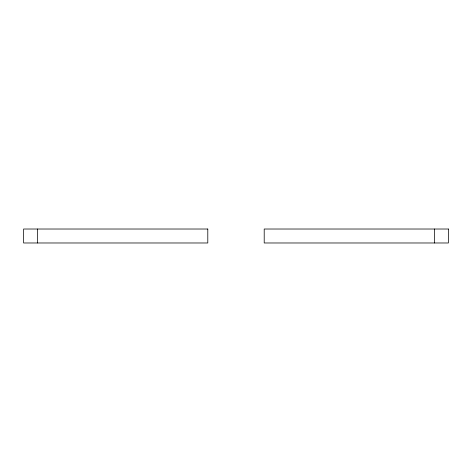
<?xml version="1.0" encoding="UTF-8"?>
<svg xmlns="http://www.w3.org/2000/svg" width="472" height="472" viewBox="0 0 472 472"><rect width="100%" height="100%" fill="white"/><g stroke="black" fill="none" stroke-linecap="round" stroke-linejoin="round"><path stroke-width="0.71" d="M434.447 229.02L434.447 242.98M37.553 229.02L37.553 242.98M207.792 229.02L23.6 229.02L23.6 242.98L207.792 242.98L207.792 229.02M448.4 229.02L264.208 229.02L264.208 242.98L448.4 242.98L448.4 229.02"/></g></svg>
